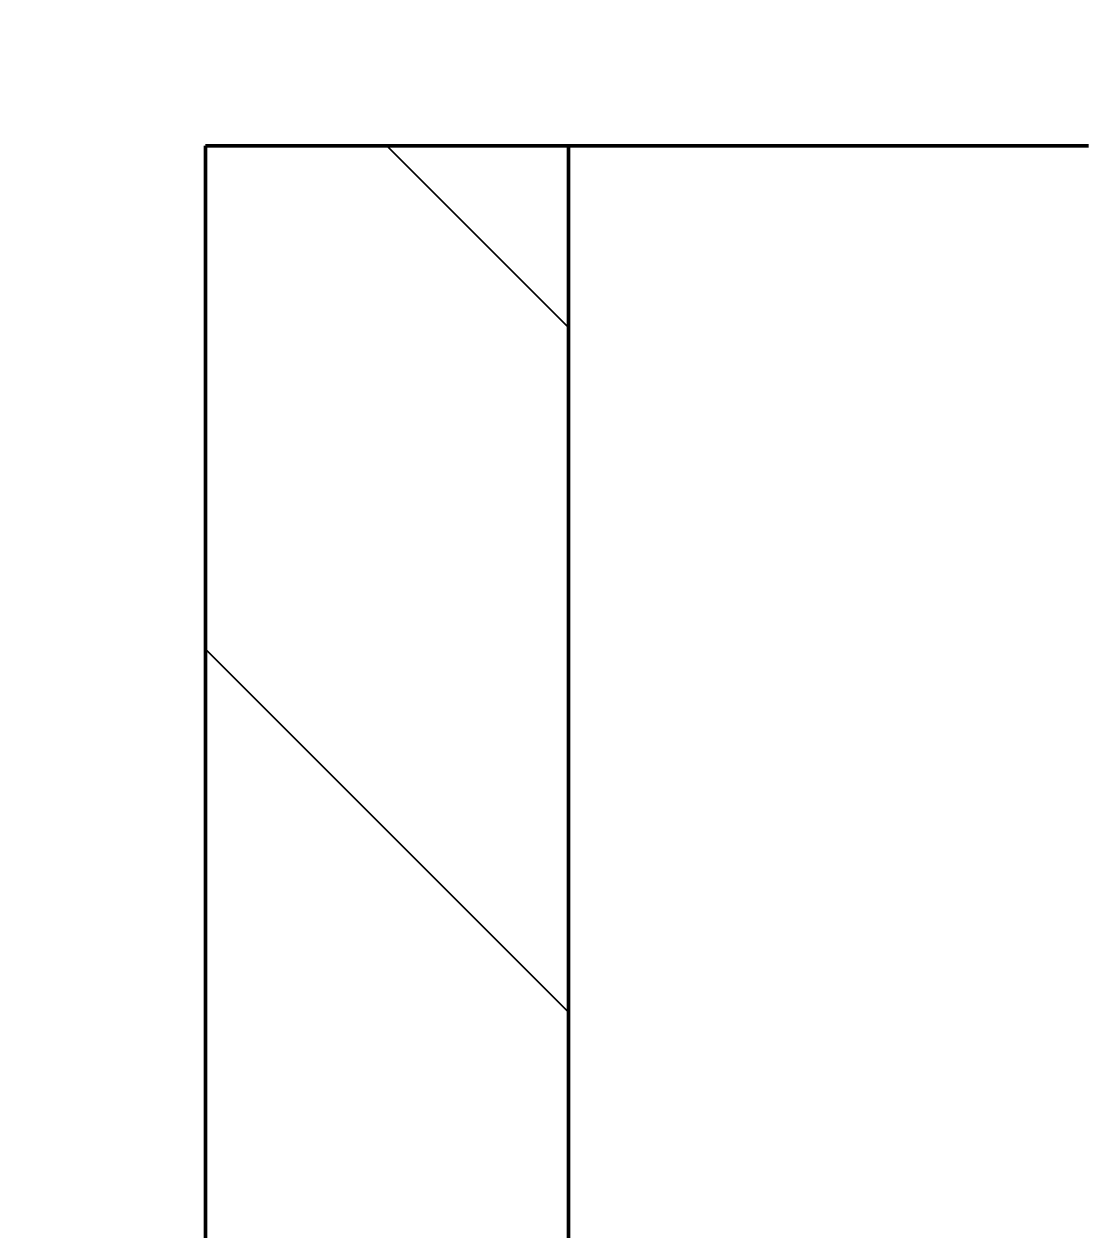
# Model space of a CAD drawing. Header units: millimetres. Extents: x 0 to 594, y 0 to 420.
# Drawn here: x 49.25 to 53.642, y 49.425 to 54.408 of the extents above; entities that cross this region are included whole.
import ezdxf

# ---------------------------------------------------------------- set-up
doc = ezdxf.new("R2010")
doc.units = ezdxf.units.MM
for name, color, linetype, lineweight in [('01-VISIBLE', 7, 'CONTINUOUS', 50), ('04-COTA', 3, 'CONTINUOUS', 25), ('05-RAYADO', 8, 'CONTINUOUS', 25)]:
    doc.layers.add(name, color=color, linetype=linetype, lineweight=lineweight)
doc.styles.add('ISO3098', font='isocpeur.ttf')
doc.dimstyles.new('FLAMA-ISO', dxfattribs={"dimtxt": 3.5, "dimasz": 3, "dimexe": 2, "dimexo": 1, "dimgap": 1, "dimtad": 1, "dimdec": 1, "dimtxsty": 'ISO3098', "dimcen": 2.5, "dimclrd": 3, "dimclre": 3, "dimclrt": 3, "dimazin": 3, "dimtfac": 1, "dimtmove": 0, "dimatfit": 3, "dimlwd": 25, "dimlwe": 25})

msp = doc.modelspace()

# ---------------------------------------------------------------- hatches: boundary and pattern name
at = {"layer": '05-RAYADO'}
h = msp.add_hatch(dxfattribs=at)
h.set_pattern_fill('ANSI31', scale=0.62992, angle=90)
h.paths.add_polyline_path([(118.5, 53.9047), (120, 53.9047), (120, 34.6547), (50, 34.6547), (50, 53.9047), (51.5, 53.9047), (51.5, 36.6547), (118.5, 36.6547)])

# ---------------------------------------------------------------- linework, layer by layer
at = {"layer": '01-VISIBLE'}
for p, q in [((50, 34.6547), (50, 53.9047)), ((51.5, 53.9047), (50, 53.9047)), ((51.5, 36.6547), (51.5, 53.9047))]:
    msp.add_line(p, q, dxfattribs=at)
msp.add_lwpolyline([(53.6488, 53.9047), (53.4953, 53.9047), (53.3418, 53.9047), (53.1884, 53.9047), (53.0349, 53.9047), (52.8814, 53.9047), (52.7279, 53.9047), (52.5744, 53.9047), (52.4209, 53.9047), (52.2674, 53.9047), (52.1139, 53.9047), (51.9605, 53.9047), (51.807, 53.9047), (51.6535, 53.9047), (51.5, 53.9047)], dxfattribs=at)

# ---------------------------------------------------------------- dimensions: what is measured, and where the dimension line sits
at = {"layer": '04-COTA'}
msp.add_linear_dim(base=(41, 34.6547), p1=(50, 34.6547), p2=(50, 73.6547), angle=90, dimstyle='FLAMA-ISO', override={"dimlfac": 2}, dxfattribs=at).render()

doc.saveas('drawing.dxf')
